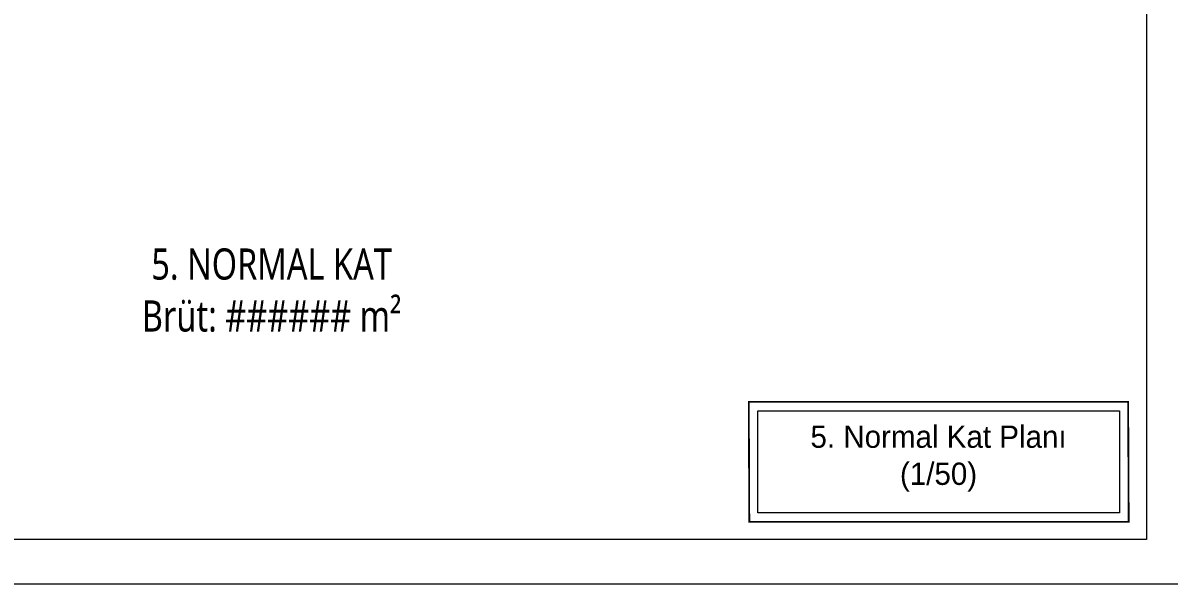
# Model space of a CAD drawing. Header units: metres. Extents: x 14968 to 56958, y -40276 to -31129.
# Drawn here: x 35577 to 36864, y -37376 to -36746 of the extents above; entities that cross this region are included whole.
import ezdxf

# ---------------------------------------------------------------- set-up
doc = ezdxf.new("R2010")
doc.units = ezdxf.units.M
for name, color, linetype, lineweight in [('A ANTET', 7, 'Continuous', 13), ('A YAZI', 7, 'Continuous', 13), ('A YAZI VAZ', 7, 'Continuous', 13)]:
    doc.layers.add(name, color=color, linetype=linetype, lineweight=lineweight)
doc.styles.add('HİB ARIAL 95', font='arial.ttf', dxfattribs={"width": 0.95})
doc.styles.add('HİB Segoe Bold', font='segoeuib.ttf', dxfattribs={"width": 0.8})

msp = doc.modelspace()

# ---------------------------------------------------------------- linework, layer by layer
at = {"layer": 'A ANTET'}
msp.add_lwpolyline([(28638.9, -34475.9), (56958.3, -34475.9), (56958.3, -37375.9), (28638.9, -37375.9)], close=True, dxfattribs=at)
at = {"layer": 'A ANTET', "linetype": 'ByBlock', "ltscale": 100}
msp.add_lwpolyline([(36392.9, -37305.9, 2.02, 2.02, 0), (36818.9, -37305.9, 2.02, 2.02, 0), (36818.3, -37171.2, 2.02, 2.02, 0), (36392.3, -37171.2, 2.02, 2.02, 0)], format="xyseb", close=True, dxfattribs=at)
msp.add_lwpolyline([(36402.4, -37181.3), (36808.4, -37181.3), (36808.4, -37295.8), (36402.4, -37295.8)], close=True, dxfattribs=at)
at = {"layer": 'A YAZI VAZ', "ltscale": 0.5}
msp.add_lwpolyline([(34838.9, -34525.9), (36838.9, -34525.9), (36838.9, -37325.9), (34838.9, -37325.9)], close=True, dxfattribs=at)

# ---------------------------------------------------------------- texts
at = {"layer": 'A ANTET', "linetype": 'ByBlock', "ltscale": 100, "insert": (36605.4, -37234.9), "char_height": 25, "width": 406, "attachment_point": 5, "style": 'HİB ARIAL 95'}
msp.add_mtext('5. Normal Kat Planı\\P(1/50)', dxfattribs=at)
at = {"layer": 'A YAZI', "ltscale": 100, "insert": (35594, -36998.9), "char_height": 35, "width": 525.024, "attachment_point": 1, "style": 'HİB Segoe Bold'}
msp.add_mtext('\\pxqc;5. NORMAL KAT\\PBrüt: ###### m²', dxfattribs=at)

doc.saveas('drawing.dxf')
